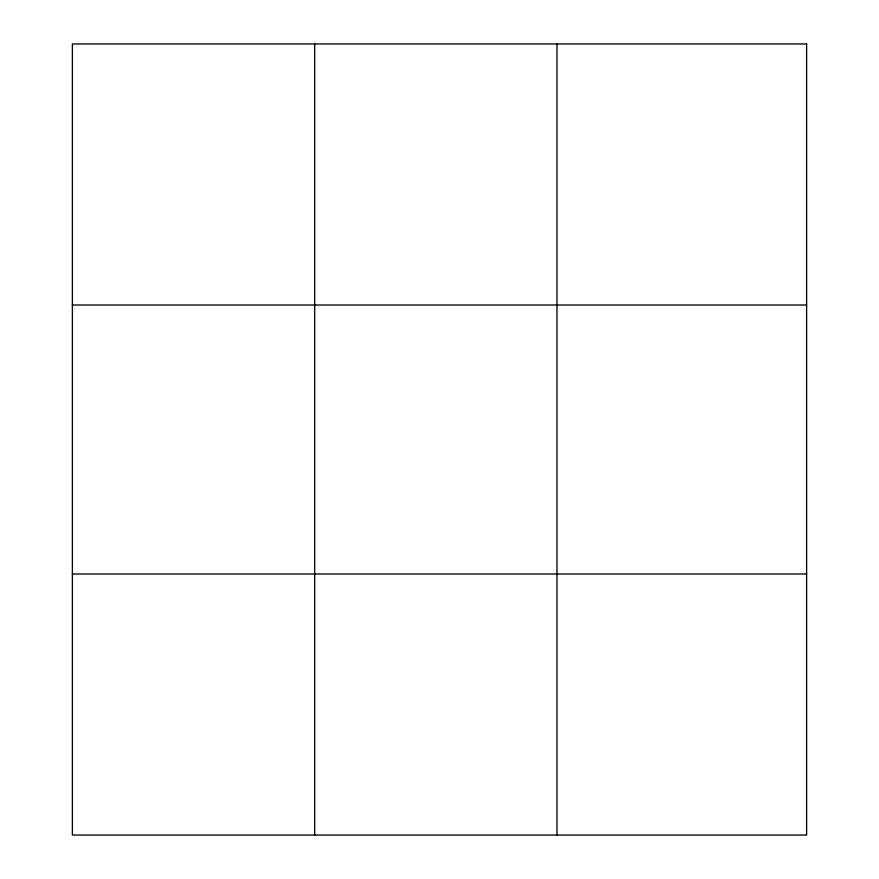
<?xml version="1.0" encoding="UTF-8"?>
<svg xmlns="http://www.w3.org/2000/svg" width="879" height="879" viewBox="0 0 879 879"><rect width="100%" height="100%" fill="white"/><g stroke="black" fill="none" stroke-linecap="round" stroke-linejoin="round"><path stroke-width="1.32" d="M314.682 835.05L314.682 43.95M556.978 835.05L556.978 43.95M72.386 305.013L806.614 305.013M72.386 573.987L806.614 573.987M806.614 43.95L806.614 835.05L72.386 835.05L72.386 43.95L806.614 43.95"/></g></svg>
